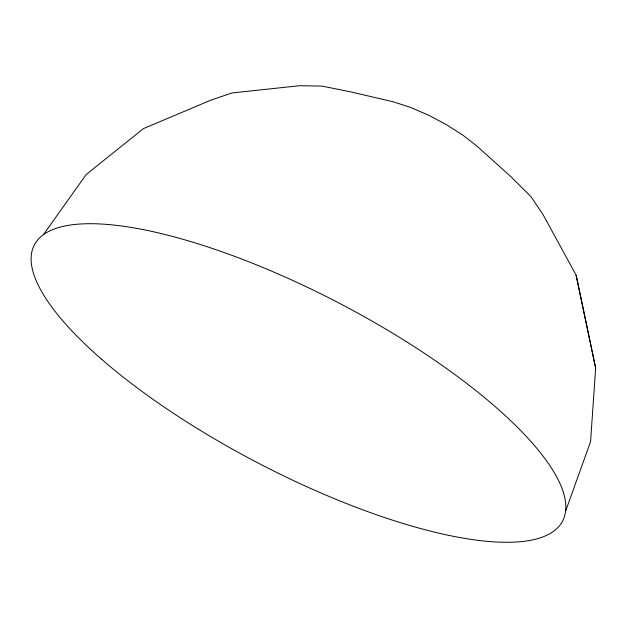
<?xml version="1.0" encoding="UTF-8"?>
<svg xmlns="http://www.w3.org/2000/svg" width="627" height="627" viewBox="0 0 627 627"><rect width="100%" height="100%" fill="white"/><g stroke="black" fill="none" stroke-linecap="round" stroke-linejoin="round"><path stroke-width="0.94" d="M43.388 234.702L86.165 174.557L143.411 128.621L211.221 100.022L232.029 92.953L299.69 85.703L322.09 86.103L350.65 91.863L393.646 101.903L410.614 107.468L428.609 115.219L446.408 124.64L462.789 135.087L476.638 145.848L510.974 176.751L531.022 196.729L542.998 214.536L576.111 275.143L595.65 368.08L590.571 441.635L565.593 511.201M595.65 368.08L576.111 275.143M101.558 359.2A298.037 89.622 27.6 0 0 553.555 531.304A298.037 89.622 27.6 0 0 240.306 258.496A298.037 89.622 27.6 0 0 101.558 359.2"/></g></svg>
